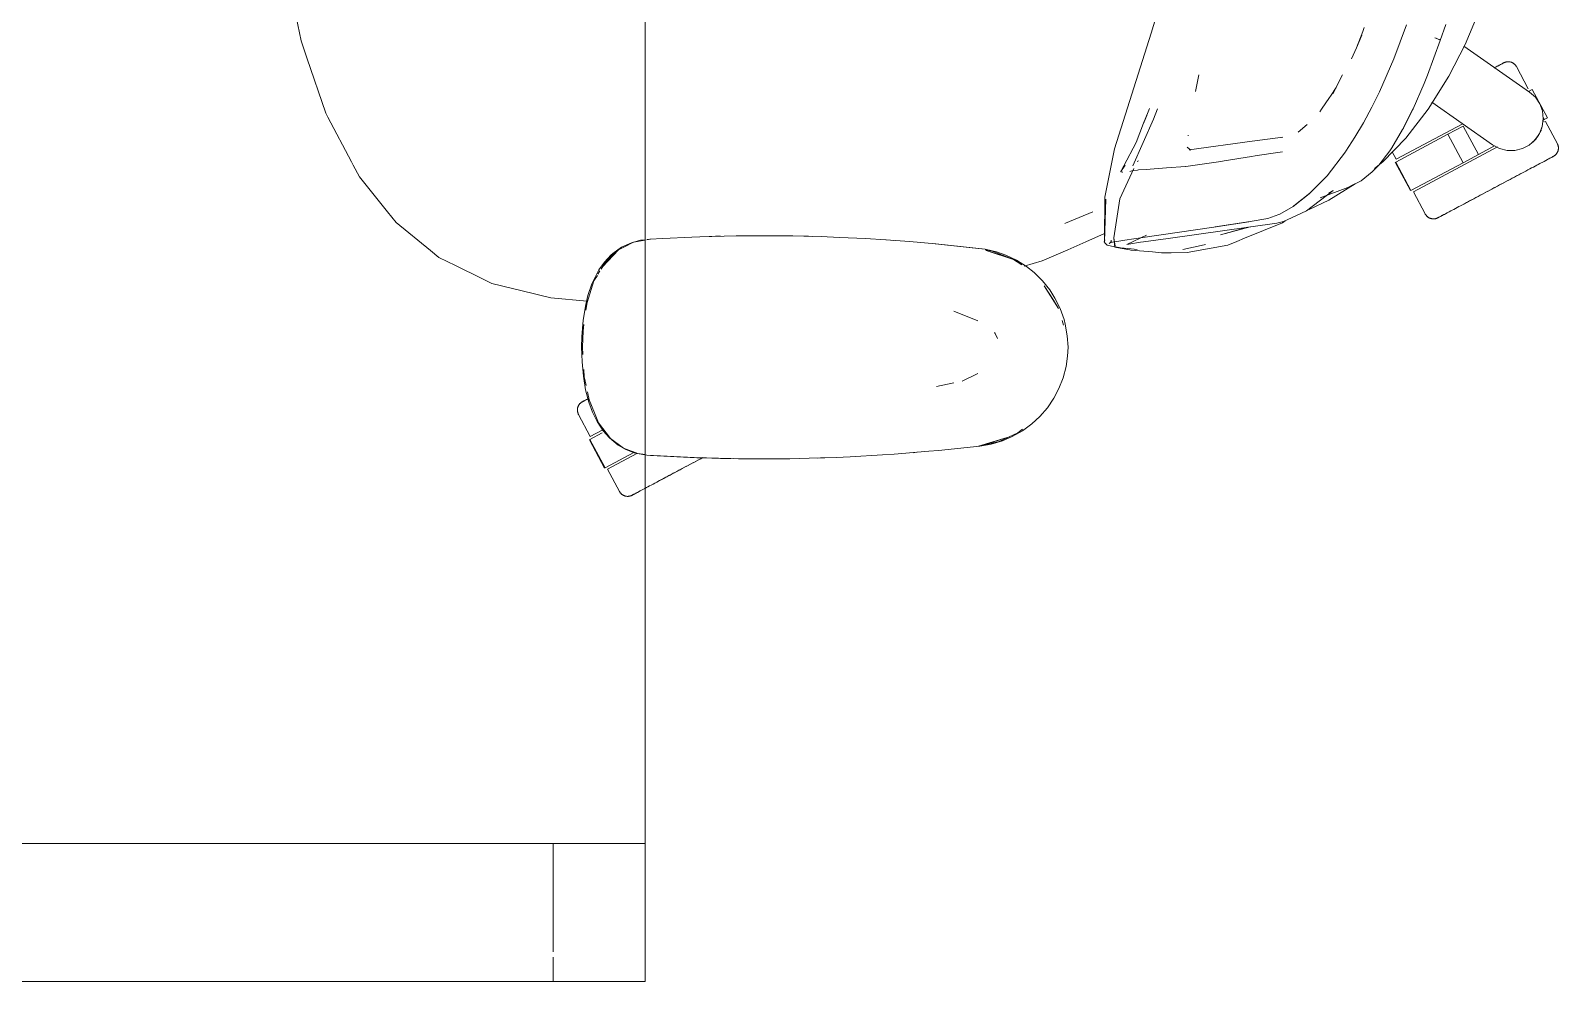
# Model space of a CAD drawing. Header units: millimetres. Extents: x 155927 to 317870, y -36033 to 97293.
# Drawn here: x 160279 to 160942, y 32621 to 33034 of the extents above; entities that cross this region are included whole.
import ezdxf

# ---------------------------------------------------------------- set-up
doc = ezdxf.new("R2010")
doc.units = ezdxf.units.MM
doc.header["$MEASUREMENT"] = 0
doc.layers.add('G-IMPT', color=8, linetype='CONTINUOUS', lineweight=9)
doc.layers.add('I-FURN', color=8, linetype='CONTINUOUS', lineweight=9)

msp = doc.modelspace()

# ---------------------------------------------------------------- linework, layer by layer
at = {"layer": 'G-IMPT'}
for p, q in [((160765.52, 33033.21), (160774.7, 33063.18)), ((160393.34, 33043.78), (160396.21, 33029.96)), ((160909.51, 33046.29), (160901.99, 33028.32)), ((160858.11, 33035.7), (160857.44, 33033.97)), ((160870.95, 33022.01), (160876.41, 33036.89)), ((160891.12, 33030), (160893.52, 33036.94)), ((160398.73, 33022.53), (160396.21, 33029.96)), ((160765.52, 33033.21), (160749.53, 32982.96)), ((160854.72, 33026.89), (160857.44, 33033.97)), ((160854.72, 33026.89), (160857.03, 33032.34)), ((160885.58, 33015.04), (160891.15, 33030)), ((160889.88, 33030.79), (160888.83, 33031.21)), ((160888.83, 33031.21), (160889.42, 33030.99)), ((160889.88, 33030.79), (160889.42, 33030.99)), ((160889.88, 33030.79), (160890.53, 33030.51)), ((160889.88, 33030.79), (160890.71, 33030.41)), ((160890.53, 33030.51), (160890.71, 33030.41)), ((160891.12, 33030.14), (160890.71, 33030.41)), ((160890.71, 33030.41), (160891.11, 33030.18)), ((160891.12, 33030.14), (160891.11, 33030.18)), ((160891.15, 33030), (160891.12, 33030.14)), ((160891.12, 33030.14), (160891.12, 33030)), ((160894.9, 33014.54), (160901.99, 33028.32)), ((160398.73, 33022.53), (160406.88, 32998.44)), ((160852.53, 33022.05), (160854.72, 33026.89)), ((160870.95, 33022.01), (160864.77, 33007.79)), ((160786.24, 33015.09), (160784.83, 33007.84)), ((160848.71, 33015.11), (160844.47, 33006.9)), ((160884.1, 33011.36), (160885.58, 33015.04)), ((160845.97, 33009.67), (160843.41, 33005.92)), ((160845.97, 33009.67), (160844.47, 33006.9)), ((160879.33, 33000.4), (160884.1, 33011.36)), ((160885.93, 33000.25), (160894.9, 33014.54)), ((160843.02, 33005.34), (160839.52, 33000.2)), ((160843.41, 33005.92), (160843.02, 33005.34)), ((160861.39, 33001.06), (160864.77, 33007.79)), ((160407.75, 32996.78), (160406.88, 32998.44)), ((160418.05, 32977.27), (160407.75, 32996.78)), ((160766.51, 32995.79), (160757.58, 32975.63)), ((160764.23, 32999.05), (160762.2, 32993.94)), ((160762.2, 32993.94), (160763.6, 32997.48)), ((160762.21, 32994.15), (160764.23, 32999.05)), ((160764.23, 32999.05), (160764.78, 33000.46)), ((160768.25, 33000.37), (160766.51, 32995.79)), ((160839.52, 33000.2), (160838.77, 32999.1)), ((160861.39, 33001.06), (160857.82, 32994.27)), ((160879.33, 33000.4), (160874.8, 32991.35)), ((160879.11, 32999.96), (160874.8, 32991.35)), ((160879.33, 33000.4), (160875.11, 32991.95)), ((160885.93, 33000.25), (160876.12, 32987.65)), ((160879.11, 32999.96), (160879.33, 33000.4)), ((160758.95, 32985.68), (160762.21, 32994.15)), ((160781.56, 32988.62), (160781.61, 32988.97)), ((160833.25, 32993.57), (160829.34, 32990.23)), ((160854.05, 32988.04), (160857.82, 32994.27)), ((160874.8, 32991.35), (160870.07, 32983.35)), ((160874.8, 32991.35), (160875.11, 32991.95)), ((160749.53, 32982.96), (160745.33, 32962.01)), ((160758.95, 32985.68), (160753.68, 32975.57)), ((160781.21, 32983.67), (160782.77, 32982.43)), ((160809.4, 32986.29), (160782.06, 32982.56)), ((160782.06, 32982.56), (160782.33, 32982.51)), ((160782.56, 32982.47), (160782.33, 32982.51)), ((160809.4, 32986.29), (160822.75, 32988.07)), ((160817.58, 32980.94), (160822.66, 32981.68)), ((160822.75, 32988.07), (160822.28, 32987.93)), ((160841.98, 32971.25), (160850, 32981.69)), ((160850, 32981.69), (160850.17, 32981.94)), ((160854.05, 32988.04), (160850.17, 32981.94)), ((160864.49, 32975.93), (160869.21, 32982.06)), ((160866.16, 32977.35), (160876.12, 32987.65)), ((160869.21, 32982.06), (160870.07, 32983.35)), ((160418.05, 32977.27), (160418.78, 32975.89)), ((160421.48, 32970.76), (160418.78, 32975.89)), ((160752.33, 32973.12), (160754.17, 32975.82)), ((160752.33, 32973.12), (160753.68, 32975.57)), ((160759.96, 32977.8), (160759.52, 32977.53)), ((160780.47, 32975.28), (160772.23, 32974.66)), ((160780.55, 32975.29), (160780.47, 32975.28)), ((160780.55, 32975.29), (160795.76, 32977.5)), ((160795.76, 32977.5), (160797.32, 32977.75)), ((160797.32, 32977.75), (160809.09, 32979.61)), ((160810.75, 32979.88), (160809.09, 32979.61)), ((160817.58, 32980.94), (160810.75, 32979.88)), ((160864.49, 32975.93), (160861.6, 32972.91)), ((160862.59, 32974.43), (160866.16, 32977.35)), ((160421.48, 32970.76), (160433.69, 32955.63)), ((160751.96, 32961.31), (160757.93, 32974.43)), ((160752.33, 32973.12), (160752.29, 32973.28)), ((160752.35, 32972.99), (160752.33, 32973.12)), ((160753.04, 32972.84), (160752.35, 32972.99)), ((160753.21, 32972.82), (160753.04, 32972.84)), ((160756.31, 32973.15), (160757.08, 32973.43)), ((160757.14, 32973.45), (160757.08, 32973.43)), ((160759.6, 32973.73), (160757.14, 32973.45)), ((160759.6, 32973.73), (160759.97, 32973.78)), ((160763.38, 32974.03), (160759.97, 32973.78)), ((160763.38, 32974.03), (160772.23, 32974.66)), ((160834.24, 32963.35), (160841.98, 32971.25)), ((160855.6, 32968.43), (160853.16, 32967.26)), ((160855.6, 32968.43), (160856.73, 32969.05)), ((160856.73, 32969.05), (160861.6, 32972.91)), ((160745.33, 32962.01), (160745.29, 32943.14)), ((160834.24, 32963.35), (160827.28, 32957.93)), ((160827.5, 32958.26), (160834.45, 32963.66)), ((160834.45, 32963.66), (160830.88, 32960.85)), ((160844.68, 32964.91), (160833.03, 32955.99)), ((160839.02, 32961.68), (160850.93, 32966.19)), ((160844.68, 32964.91), (160842.73, 32963.79)), ((160854.24, 32967.74), (160842.79, 32960.62)), ((160853.16, 32967.26), (160850.93, 32966.19)), ((160854.24, 32967.74), (160855.01, 32968.24)), ((160437.45, 32950.97), (160433.69, 32955.63)), ((160740.19, 32955.58), (160728.33, 32950.65)), ((160745.77, 32961.12), (160745.19, 32942.68)), ((160745.77, 32961.12), (160745.29, 32943.14)), ((160751.96, 32961.31), (160749.25, 32944.26)), ((160827.28, 32957.93), (160821.44, 32954.64)), ((160833.03, 32955.99), (160826.45, 32952.93)), ((160827.5, 32958.26), (160830.88, 32960.85)), ((160842.79, 32960.62), (160834.16, 32956.64)), ((160452.4, 32938.8), (160437.45, 32950.97)), ((160728.07, 32950.55), (160728.33, 32950.65)), ((160792.79, 32948.98), (160761.92, 32944.43)), ((160772.88, 32944.04), (160820.1, 32950.71)), ((160792.79, 32948.98), (160807.98, 32951.31)), ((160793.39, 32949.08), (160808.56, 32951.38)), ((160793.39, 32949.08), (160807.98, 32951.31)), ((160795.68, 32945.59), (160808.62, 32949.09)), ((160795.68, 32945.59), (160807.57, 32948.94)), ((160822.53, 32950.87), (160806.08, 32944.08)), ((160816.23, 32952.68), (160808.56, 32951.38)), ((160821.02, 32954.43), (160816.23, 32952.68)), ((160820.1, 32950.71), (160823.09, 32951.36)), ((160821.02, 32954.43), (160821.44, 32954.64)), ((160823.7, 32951.65), (160822.53, 32950.87)), ((160826.45, 32952.93), (160823.09, 32951.36)), ((160535.43, 32940.18), (160539.75, 32942.16)), ((160536.34, 32940.26), (160540.6, 32942.36)), ((160543.71, 32943.23), (160539.75, 32942.16)), ((160540.6, 32942.36), (160545.64, 32943.3)), ((160545.64, 32943.47), (160543.71, 32943.23)), ((160546.46, 32943.45), (160547.94, 32943.73)), ((160547.72, 32943.73), (160546.46, 32943.57)), ((160553.38, 32944.01), (160547.72, 32943.73)), ((160553.38, 32944.01), (160565.94, 32944.63)), ((160569.49, 32944.75), (160565.94, 32944.63)), ((160585.15, 32945.13), (160569.49, 32944.75)), ((160573.53, 32944.84), (160576.21, 32944.95)), ((160578.43, 32944.95), (160576.21, 32944.95)), ((160585.15, 32945.13), (160589.67, 32945.18)), ((160589.67, 32945.18), (160604.38, 32945.18)), ((160609.85, 32945.1), (160604.38, 32945.18)), ((160609.85, 32945.1), (160622.16, 32944.81)), ((160616.63, 32944.97), (160614.55, 32944.97)), ((160618.29, 32944.89), (160616.63, 32944.97)), ((160630.04, 32944.51), (160622.16, 32944.81)), ((160630.04, 32944.51), (160641.34, 32943.97)), ((160650.22, 32943.41), (160641.34, 32943.97)), ((160650.22, 32943.41), (160660.5, 32942.68)), ((160652.26, 32943.28), (160650.35, 32943.37)), ((160652.26, 32943.28), (160653.67, 32943.14)), ((160671.9, 32941.7), (160660.5, 32942.68)), ((160693.34, 32939.35), (160670.38, 32941.8)), ((160670.38, 32941.8), (160690.52, 32939.68)), ((160729.3, 32939.13), (160737.13, 32942.55)), ((160737.13, 32942.55), (160745.3, 32946.11)), ((160745.16, 32942.56), (160745.35, 32943.42)), ((160745.16, 32942.56), (160745.56, 32941.99)), ((160745.19, 32942.68), (160745.29, 32943.14)), ((160745.29, 32943.14), (160745.33, 32943.31)), ((160745.35, 32943.42), (160745.33, 32943.31)), ((160745.93, 32941.49), (160745.56, 32941.99)), ((160748.42, 32942.38), (160747.32, 32941.82)), ((160747.82, 32942.21), (160747.32, 32941.82)), ((160747.8, 32942.21), (160754.06, 32943.32)), ((160748.42, 32942.38), (160747.8, 32942.21)), ((160748.14, 32942.75), (160747.82, 32942.21)), ((160748.14, 32942.75), (160748.22, 32943.25)), ((160749.94, 32940.68), (160749.25, 32944.26)), ((160749.94, 32940.68), (160749.31, 32944.22)), ((160749.31, 32944.22), (160749.7, 32940.27)), ((160761.92, 32944.43), (160754.06, 32943.32)), ((160763.47, 32945.41), (160755.03, 32941.41)), ((160755.9, 32941.55), (160760.92, 32942.38)), ((160760.92, 32942.38), (160762.22, 32942.6)), ((160772.88, 32944.04), (160762.22, 32942.6)), ((160798.86, 32941.09), (160802.71, 32942.69)), ((160806.08, 32944.08), (160802.71, 32942.69)), ((160452.4, 32938.8), (160456.05, 32935.82)), ((160456.05, 32935.82), (160463.22, 32932.29)), ((160527.2, 32931.76), (160534.1, 32939.15)), ((160530.89, 32936.84), (160528.02, 32933.79)), ((160528.39, 32933.85), (160534.1, 32939.15)), ((160528.61, 32933.38), (160531.69, 32936.92)), ((160530.89, 32936.84), (160532.21, 32937.97)), ((160534.1, 32939.15), (160531.69, 32936.92)), ((160535.43, 32940.18), (160532.21, 32937.97)), ((160536.34, 32940.26), (160534.1, 32939.15)), ((160693.34, 32939.35), (160671.9, 32941.7)), ((160693.34, 32939.35), (160690.52, 32939.68)), ((160693.34, 32939.35), (160698.3, 32938.19)), ((160693.41, 32939.13), (160696.47, 32938.55)), ((160705.69, 32934.95), (160693.83, 32938.76)), ((160702.98, 32935.85), (160693.83, 32938.76)), ((160696.47, 32938.55), (160704.65, 32935.35)), ((160702.43, 32936.74), (160698.3, 32938.19)), ((160707.01, 32934.55), (160702.43, 32936.74)), ((160705.69, 32934.95), (160702.98, 32935.85)), ((160718.17, 32934.27), (160729.3, 32939.13)), ((160745.93, 32941.49), (160746.47, 32941.17)), ((160748.33, 32940.62), (160746.47, 32941.17)), ((160751.61, 32940.09), (160748.33, 32940.62)), ((160752.02, 32939.83), (160749.7, 32940.27)), ((160751.61, 32940.09), (160752.22, 32940.01)), ((160752.02, 32939.83), (160756.27, 32939.01)), ((160756.91, 32939.49), (160752.22, 32940.01)), ((160755.03, 32941.41), (160755.9, 32941.55)), ((160756.74, 32938.97), (160756.27, 32939.01)), ((160766.07, 32938.17), (160756.74, 32938.97)), ((160756.91, 32939.49), (160759.5, 32939.28)), ((160766.07, 32938.17), (160770.02, 32937.83)), ((160770.02, 32937.83), (160774.19, 32937.83)), ((160781.16, 32937.86), (160774.19, 32937.83)), ((160779.3, 32939.27), (160788.6, 32941.31)), ((160781.16, 32937.86), (160798.86, 32941.09)), ((160788.6, 32941.31), (160789.18, 32941.46)), ((160474.69, 32926.65), (160463.22, 32932.29)), ((160522.56, 32924.33), (160524.77, 32928.97)), ((160524.77, 32928.97), (160525.58, 32930.34)), ((160525.17, 32928.47), (160526.04, 32929.91)), ((160528.02, 32933.79), (160525.58, 32930.34)), ((160526.51, 32930.7), (160528.39, 32933.85)), ((160527.2, 32931.76), (160528.48, 32933.23)), ((160705.69, 32934.95), (160709.27, 32932.52)), ((160707.01, 32934.55), (160711.34, 32931.82)), ((160718.17, 32934.27), (160710.35, 32932.01)), ((160714.64, 32929.2), (160711.34, 32931.82)), ((160718.25, 32925.65), (160714.64, 32929.2)), ((160474.69, 32926.65), (160479.05, 32924.5)), ((160479.05, 32924.5), (160496.99, 32920.1)), ((160520.4, 32916.15), (160523.43, 32925.55)), ((160520.83, 32919.24), (160522.56, 32924.33)), ((160523.43, 32925.55), (160524.89, 32928)), ((160718.25, 32925.65), (160721.44, 32921.68)), ((160725.3, 32913.52), (160718.98, 32923.47)), ((160723.14, 32917.2), (160718.98, 32923.47)), ((160496.99, 32920.1), (160499.36, 32919.52)), ((160504.65, 32918.22), (160499.36, 32919.52)), ((160520.53, 32916.78), (160504.65, 32918.22)), ((160519.85, 32915.31), (160518.73, 32908.55)), ((160520.83, 32919.24), (160519.85, 32915.31)), ((160519.94, 32912.86), (160520.4, 32916.15)), ((160723.7, 32918.13), (160721.44, 32921.68)), ((160725.3, 32913.52), (160723.14, 32917.2)), ((160725.95, 32913.62), (160723.7, 32918.13)), ((160679.82, 32912.45), (160690.24, 32908.3)), ((160725.95, 32913.62), (160727.66, 32908.85)), ((160728.22, 32906.72), (160727.66, 32908.85)), ((160518.16, 32901.24), (160518.73, 32908.55)), ((160518.67, 32903.9), (160518.44, 32896.73)), ((160518.67, 32903.9), (160519.06, 32906.68)), ((160697.77, 32902.78), (160697.47, 32903.23)), ((160698.78, 32900.56), (160697.77, 32902.78)), ((160726.86, 32908.41), (160727.48, 32906.38)), ((160729.1, 32901.77), (160728.22, 32906.72)), ((160518.16, 32901.24), (160518.07, 32896.73)), ((160518.07, 32896.73), (160518.25, 32890.39)), ((160518.63, 32893.62), (160518.44, 32896.73)), ((160729.4, 32896.73), (160729.1, 32901.77)), ((160729.4, 32896.73), (160729.23, 32892.88)), ((160518.81, 32884.24), (160518.25, 32890.39)), ((160728.58, 32888.37), (160729.23, 32892.88)), ((160518.81, 32884.24), (160519.81, 32878.31)), ((160519.23, 32883.9), (160519.03, 32887.11)), ((160520, 32880.15), (160519.23, 32883.9)), ((160690.15, 32885.35), (160683.37, 32882.08)), ((160725.48, 32878.79), (160727.32, 32883.5)), ((160728.58, 32888.37), (160727.32, 32883.5)), ((160521.24, 32872.83), (160519.81, 32878.31)), ((160521.27, 32873.94), (160520.56, 32877.41)), ((160672.32, 32879.75), (160679.75, 32881.32)), ((160723.29, 32874.63), (160725.48, 32878.79)), ((160521.24, 32872.83), (160522.83, 32868.5)), ((160521.27, 32873.94), (160523.59, 32868.32)), ((160720.46, 32870.46), (160717.14, 32866.63)), ((160723.29, 32874.63), (160720.46, 32870.46)), ((160524.81, 32864.42), (160522.83, 32868.5)), ((160525.43, 32863.93), (160523.59, 32868.32)), ((160524.81, 32864.42), (160527.46, 32860.37)), ((160530.65, 32857.14), (160525.43, 32863.93)), ((160713.7, 32863.46), (160709.62, 32860.46)), ((160713.7, 32863.46), (160717.14, 32866.63)), ((160527.46, 32860.37), (160530.13, 32857.34)), ((160533.87, 32854.26), (160530.13, 32857.34)), ((160536.28, 32852.97), (160530.65, 32857.14)), ((160690.52, 32853.78), (160702.98, 32857.61)), ((160699.49, 32855.82), (160691.08, 32853.91)), ((160702.98, 32857.61), (160693.83, 32854.7)), ((160700.94, 32856.14), (160696.08, 32854.67)), ((160699.49, 32855.82), (160707.55, 32859.56)), ((160705.18, 32857.95), (160700.94, 32856.14)), ((160705.18, 32857.95), (160709.62, 32860.46)), ((160709.66, 32861.15), (160707.55, 32859.56)), ((160537.31, 32852.3), (160533.87, 32854.26)), ((160542.47, 32850.56), (160536.28, 32852.97)), ((160537.31, 32852.3), (160540.95, 32850.91)), ((160542.29, 32850.54), (160540.95, 32850.91)), ((160542.29, 32850.54), (160544.69, 32850.1)), ((160542.47, 32850.56), (160545.64, 32850.08)), ((160546.34, 32849.84), (160544.69, 32850.1)), ((160566.91, 32848.79), (160546.34, 32849.84)), ((160568.12, 32848.76), (160546.34, 32849.84)), ((160546.34, 32849.84), (160547.94, 32849.73)), ((160568.12, 32848.76), (160547.94, 32849.73)), ((160628.67, 32848.89), (160616.91, 32848.5)), ((160628.67, 32848.89), (160634.69, 32849.14)), ((160648.83, 32849.95), (160634.69, 32849.14)), ((160653.92, 32850.28), (160648.83, 32849.95)), ((160653.92, 32850.28), (160668.98, 32851.53)), ((160662.1, 32850.93), (160663.78, 32851.1)), ((160668.98, 32851.53), (160673.11, 32851.87)), ((160673.11, 32851.87), (160691.03, 32853.78)), ((160690.52, 32853.78), (160693.83, 32854.7)), ((160691.03, 32853.78), (160696.08, 32854.67)), ((160588.31, 32848.29), (160566.91, 32848.79)), ((160578.47, 32848.45), (160566.91, 32848.79)), ((160566.91, 32848.79), (160568.12, 32848.76)), ((160588.31, 32848.29), (160568.12, 32848.76)), ((160608.49, 32848.34), (160578.47, 32848.45)), ((160588.31, 32848.29), (160578.47, 32848.45)), ((160578.47, 32848.45), (160597.7, 32848.25)), ((160586.27, 32848.31), (160584.06, 32848.39)), ((160588.31, 32848.33), (160586.27, 32848.31)), ((160608.49, 32848.34), (160588.31, 32848.29)), ((160608.49, 32848.34), (160597.7, 32848.25)), ((160608.49, 32848.34), (160616.91, 32848.5)), ((160621.85, 32848.64), (160620.35, 32848.63)), ((160623.78, 32848.75), (160621.85, 32848.64))]:
    msp.add_line(p, q, dxfattribs=at)
at = {"layer": 'I-FURN'}
for p, q in [((160545.64, 32621.19), (160545.64, 34221.19)), ((160545.64, 34221.19), (160545.64, 32621.19)), ((160901.37, 33027.64), (160929.96, 33007.63)), ((160914.63, 33018.14), (160915.17, 33018.43)), ((160915.44, 33018.57), (160914.93, 33018.3)), ((160915.17, 33018.43), (160915.67, 33018.69)), ((160915.92, 33018.83), (160915.44, 33018.57)), ((160915.67, 33018.69), (160916.13, 33018.94)), ((160916.37, 33019.07), (160915.92, 33018.83)), ((160916.13, 33018.94), (160916.56, 33019.17)), ((160916.78, 33019.28), (160916.37, 33019.07)), ((160916.56, 33019.17), (160916.96, 33019.38)), ((160917.15, 33019.48), (160916.78, 33019.28)), ((160916.96, 33019.38), (160917.31, 33019.57)), ((160917.49, 33019.66), (160917.15, 33019.48)), ((160917.31, 33019.57), (160917.63, 33019.74)), ((160917.79, 33019.82), (160917.49, 33019.66)), ((160917.63, 33019.74), (160917.91, 33019.88)), ((160918.04, 33019.96), (160917.79, 33019.82)), ((160917.91, 33019.88), (160918.15, 33020.01)), ((160918.26, 33020.07), (160918.04, 33019.96)), ((160918.15, 33020.01), (160918.35, 33020.12)), ((160918.44, 33020.17), (160918.26, 33020.07)), ((160918.35, 33020.12), (160918.51, 33020.21)), ((160918.58, 33020.24), (160918.44, 33020.17)), ((160918.51, 33020.21), (160918.64, 33020.27)), ((160918.68, 33020.3), (160918.58, 33020.24)), ((160918.64, 33020.27), (160918.72, 33020.31)), ((160918.74, 33020.33), (160918.68, 33020.3)), ((160918.72, 33020.31), (160918.76, 33020.34)), ((160918.77, 33020.34), (160918.74, 33020.33)), ((160918.76, 33020.34), (160918.77, 33020.34)), ((160918.77, 33020.34), (160918.91, 33020.41)), ((160918.91, 33020.41), (160919.06, 33020.48)), ((160919.06, 33020.48), (160919.2, 33020.54)), ((160919.2, 33020.54), (160919.36, 33020.6)), ((160919.36, 33020.6), (160919.51, 33020.64)), ((160919.51, 33020.64), (160919.67, 33020.69)), ((160919.67, 33020.69), (160919.82, 33020.72)), ((160919.82, 33020.72), (160919.98, 33020.75)), ((160919.98, 33020.75), (160920.14, 33020.78)), ((160920.14, 33020.78), (160920.3, 33020.8)), ((160920.3, 33020.8), (160920.46, 33020.81)), ((160920.46, 33020.81), (160920.62, 33020.81)), ((160920.62, 33020.81), (160920.78, 33020.81)), ((160920.78, 33020.81), (160920.94, 33020.8)), ((160920.94, 33020.8), (160921.1, 33020.79)), ((160921.1, 33020.79), (160921.26, 33020.76)), ((160921.26, 33020.76), (160921.42, 33020.74)), ((160921.42, 33020.74), (160921.58, 33020.7)), ((160921.58, 33020.7), (160921.74, 33020.66)), ((160921.74, 33020.66), (160921.89, 33020.62)), ((160921.89, 33020.62), (160922.04, 33020.56)), ((160922.04, 33020.56), (160922.19, 33020.51)), ((160922.19, 33020.51), (160922.34, 33020.44)), ((160922.34, 33020.44), (160922.49, 33020.37)), ((160922.49, 33020.37), (160922.63, 33020.3)), ((160922.63, 33020.3), (160922.77, 33020.21)), ((160922.77, 33020.21), (160922.9, 33020.13)), ((160922.9, 33020.13), (160923.04, 33020.03)), ((160923.04, 33020.03), (160923.16, 33019.94)), ((160923.16, 33019.94), (160923.29, 33019.83)), ((160923.29, 33019.83), (160923.41, 33019.73)), ((160923.41, 33019.73), (160923.52, 33019.61)), ((160923.52, 33019.61), (160923.63, 33019.5)), ((160923.63, 33019.5), (160923.74, 33019.38)), ((160923.74, 33019.38), (160923.84, 33019.25)), ((160923.84, 33019.25), (160923.94, 33019.12)), ((160923.94, 33019.12), (160924.03, 33018.99)), ((160924.03, 33018.99), (160924.12, 33018.85)), ((160924.12, 33018.85), (160924.2, 33018.71)), ((160924.2, 33018.71), (160924.22, 33018.67)), ((160929.37, 33008.99), (160924.22, 33018.67)), ((160929.72, 33008.04), (160931.12, 33008.78)), ((160937.69, 32996.42), (160931.12, 33008.78)), ((160913.9, 32984.7), (160887.47, 33003.21)), ((160929.81, 33008.09), (160929.72, 33008.04)), ((160929.96, 33007.63), (160932.47, 33005.37)), ((160932.47, 33005.37), (160934.36, 33002.58)), ((160934.36, 33002.58), (160935.54, 32999.42)), ((160935.92, 32996.07), (160935.49, 32992.72)), ((160935.54, 32999.42), (160935.92, 32996.07)), ((160935.89, 32996.44), (160936.29, 32995.68)), ((160937.69, 32996.42), (160936.29, 32995.68)), ((160936.29, 32995.68), (160936.38, 32995.73)), ((160871.79, 32977.24), (160894.5, 32989.32)), ((160871.97, 32978.47), (160900.67, 32993.73)), ((160894.5, 32989.32), (160901.14, 32992.85)), ((160901.07, 32976.95), (160894.5, 32989.32)), ((160907.71, 32980.48), (160901.14, 32992.85)), ((160931.51, 32985.95), (160933.8, 32988.74)), ((160934.28, 32989.58), (160932.34, 32986.81)), ((160935.49, 32992.72), (160934.28, 32989.58)), ((160936.5, 32994.66), (160936.88, 32994.86)), ((160942.03, 32985.17), (160936.88, 32994.86)), ((160870.3, 32981.63), (160871.97, 32978.47)), ((160879.49, 32964.34), (160916.09, 32983.81)), ((160914.77, 32984.24), (160907.71, 32980.48)), ((160916.88, 32983.11), (160913.9, 32984.7)), ((160920.15, 32982.28), (160916.88, 32983.11)), ((160923.52, 32982.26), (160920.15, 32982.28)), ((160926.81, 32983.05), (160923.52, 32982.26)), ((160929.8, 32984.59), (160926.81, 32983.05)), ((160932.34, 32986.81), (160929.8, 32984.59)), ((160930.09, 32984.8), (160931.51, 32985.95)), ((160942.03, 32985.17), (160942.1, 32985.03)), ((160942.1, 32985.03), (160942.17, 32984.88)), ((160942.19, 32981.74), (160942.13, 32981.6)), ((160942.17, 32984.88), (160942.23, 32984.73)), ((160942.25, 32981.9), (160942.19, 32981.74)), ((160942.23, 32984.73), (160942.28, 32984.58)), ((160942.31, 32982.05), (160942.25, 32981.9)), ((160942.28, 32984.58), (160942.33, 32984.43)), ((160942.35, 32982.2), (160942.31, 32982.05)), ((160942.33, 32984.43), (160942.37, 32984.27)), ((160942.39, 32982.36), (160942.35, 32982.2)), ((160942.37, 32984.27), (160942.41, 32984.12)), ((160942.43, 32982.52), (160942.39, 32982.36)), ((160942.41, 32984.12), (160942.44, 32983.96)), ((160942.45, 32982.67), (160942.43, 32982.52)), ((160942.44, 32983.96), (160942.47, 32983.8)), ((160942.47, 32982.83), (160942.45, 32982.67)), ((160942.47, 32983.8), (160942.48, 32983.64)), ((160942.49, 32982.99), (160942.47, 32982.83)), ((160942.48, 32983.64), (160942.49, 32983.48)), ((160942.49, 32983.48), (160942.5, 32983.32)), ((160942.5, 32983.16), (160942.49, 32982.99)), ((160942.5, 32983.32), (160942.5, 32983.16)), ((160871.62, 32977.15), (160878.19, 32964.79)), ((160878.36, 32964.88), (160871.79, 32977.24)), ((160901.07, 32976.95), (160878.36, 32964.88)), ((160907.71, 32980.48), (160901.07, 32976.95)), ((160930.82, 32974.65), (160931.59, 32975.06)), ((160931.59, 32975.06), (160932.34, 32975.46)), ((160932.34, 32975.46), (160933.07, 32975.84)), ((160933.07, 32975.84), (160933.76, 32976.21)), ((160933.76, 32976.21), (160934.42, 32976.57)), ((160934.42, 32976.57), (160935.06, 32976.9)), ((160935.06, 32976.9), (160935.66, 32977.22)), ((160935.97, 32977.39), (160935.39, 32977.08)), ((160935.66, 32977.22), (160936.23, 32977.53)), ((160936.52, 32977.68), (160935.97, 32977.39)), ((160936.23, 32977.53), (160936.76, 32977.81)), ((160937.04, 32977.96), (160936.52, 32977.68)), ((160936.76, 32977.81), (160937.26, 32978.08)), ((160937.52, 32978.21), (160937.04, 32977.96)), ((160937.26, 32978.08), (160937.73, 32978.32)), ((160937.97, 32978.45), (160937.52, 32978.21)), ((160937.73, 32978.32), (160938.16, 32978.55)), ((160938.38, 32978.67), (160937.97, 32978.45)), ((160938.16, 32978.55), (160938.55, 32978.76)), ((160938.75, 32978.87), (160938.38, 32978.67)), ((160938.55, 32978.76), (160938.91, 32978.95)), ((160939.08, 32979.05), (160938.75, 32978.87)), ((160938.91, 32978.95), (160939.23, 32979.12)), ((160939.38, 32979.2), (160939.08, 32979.05)), ((160939.23, 32979.12), (160939.51, 32979.27)), ((160939.64, 32979.34), (160939.38, 32979.2)), ((160939.51, 32979.27), (160939.75, 32979.4)), ((160939.86, 32979.46), (160939.64, 32979.34)), ((160939.75, 32979.4), (160939.95, 32979.5)), ((160940.04, 32979.55), (160939.86, 32979.46)), ((160939.95, 32979.5), (160940.11, 32979.59)), ((160940.18, 32979.63), (160940.04, 32979.55)), ((160940.11, 32979.59), (160940.23, 32979.65)), ((160940.28, 32979.68), (160940.18, 32979.63)), ((160940.23, 32979.65), (160940.31, 32979.7)), ((160940.34, 32979.71), (160940.28, 32979.68)), ((160940.31, 32979.7), (160940.35, 32979.72)), ((160940.36, 32979.72), (160940.34, 32979.71)), ((160940.35, 32979.72), (160940.36, 32979.72)), ((160940.4, 32979.74), (160940.36, 32979.72)), ((160940.54, 32979.82), (160940.4, 32979.74)), ((160940.68, 32979.91), (160940.54, 32979.82)), ((160940.81, 32980), (160940.68, 32979.91)), ((160940.94, 32980.1), (160940.81, 32980)), ((160941.06, 32980.2), (160940.94, 32980.1)), ((160941.18, 32980.3), (160941.06, 32980.2)), ((160941.3, 32980.42), (160941.18, 32980.3)), ((160941.41, 32980.53), (160941.3, 32980.42)), ((160941.52, 32980.65), (160941.41, 32980.53)), ((160941.62, 32980.78), (160941.52, 32980.65)), ((160941.72, 32980.9), (160941.62, 32980.78)), ((160941.81, 32981.04), (160941.72, 32980.9)), ((160941.9, 32981.17), (160941.81, 32981.04)), ((160941.98, 32981.31), (160941.9, 32981.17)), ((160942.06, 32981.45), (160941.98, 32981.31)), ((160942.13, 32981.6), (160942.06, 32981.45)), ((160917.96, 32967.81), (160918.96, 32968.34)), ((160919.5, 32968.63), (160918.5, 32968.1)), ((160918.96, 32968.34), (160919.95, 32968.87)), ((160920.48, 32969.15), (160919.5, 32968.63)), ((160919.95, 32968.87), (160920.93, 32969.39)), ((160921.46, 32969.67), (160920.48, 32969.15)), ((160920.93, 32969.39), (160921.91, 32969.91)), ((160922.43, 32970.19), (160921.46, 32969.67)), ((160921.91, 32969.91), (160922.87, 32970.43)), ((160923.39, 32970.7), (160922.43, 32970.19)), ((160922.87, 32970.43), (160923.82, 32970.93)), ((160924.33, 32971.2), (160923.39, 32970.7)), ((160923.82, 32970.93), (160924.76, 32971.43)), ((160925.26, 32971.7), (160924.33, 32971.2)), ((160924.76, 32971.43), (160925.68, 32971.92)), ((160926.18, 32972.18), (160925.26, 32971.7)), ((160925.68, 32971.92), (160926.59, 32972.4)), ((160926.59, 32972.4), (160927.48, 32972.87)), ((160927.48, 32972.87), (160928.35, 32973.33)), ((160928.35, 32973.33), (160929.19, 32973.79)), ((160929.19, 32973.79), (160930.02, 32974.22)), ((160930.02, 32974.22), (160930.82, 32974.65)), ((160879.49, 32964.34), (160884.64, 32954.66)), ((160906.62, 32961.78), (160905.69, 32961.29)), ((160906.11, 32961.51), (160907.06, 32962.02)), ((160907.57, 32962.29), (160906.62, 32961.78)), ((160907.06, 32962.02), (160908.02, 32962.53)), ((160908.54, 32962.8), (160907.57, 32962.29)), ((160908.02, 32962.53), (160908.99, 32963.04)), ((160909.51, 32963.32), (160908.54, 32962.8)), ((160908.99, 32963.04), (160909.96, 32963.56)), ((160910.5, 32963.84), (160909.51, 32963.32)), ((160909.96, 32963.56), (160910.95, 32964.09)), ((160911.49, 32964.37), (160910.5, 32963.84)), ((160910.95, 32964.09), (160911.94, 32964.61)), ((160912.48, 32964.9), (160911.49, 32964.37)), ((160911.94, 32964.61), (160912.94, 32965.15)), ((160913.49, 32965.43), (160912.48, 32964.9)), ((160912.94, 32965.15), (160913.95, 32965.68)), ((160914.49, 32965.97), (160913.49, 32965.43)), ((160913.95, 32965.68), (160914.95, 32966.21)), ((160915.49, 32966.5), (160914.49, 32965.97)), ((160914.95, 32966.21), (160915.96, 32966.75)), ((160916.5, 32967.04), (160915.49, 32966.5)), ((160915.96, 32966.75), (160916.96, 32967.28)), ((160917.5, 32967.57), (160916.5, 32967.04)), ((160916.96, 32967.28), (160917.96, 32967.81)), ((160918.5, 32968.1), (160917.5, 32967.57)), ((160894.22, 32955.19), (160893.68, 32954.9)), ((160893.93, 32955.03), (160894.48, 32955.33)), ((160894.79, 32955.49), (160894.22, 32955.19)), ((160894.48, 32955.33), (160895.06, 32955.64)), ((160895.06, 32955.64), (160895.68, 32955.97)), ((160895.68, 32955.97), (160896.33, 32956.31)), ((160896.33, 32956.31), (160897, 32956.67)), ((160897, 32956.67), (160897.71, 32957.05)), ((160897.71, 32957.05), (160898.45, 32957.44)), ((160898.45, 32957.44), (160899.21, 32957.84)), ((160899.21, 32957.84), (160899.99, 32958.26)), ((160899.99, 32958.26), (160900.81, 32958.69)), ((160900.81, 32958.69), (160901.64, 32959.14)), ((160902.1, 32959.38), (160901.25, 32958.93)), ((160901.64, 32959.14), (160902.5, 32959.59)), ((160902.97, 32959.84), (160902.1, 32959.38)), ((160902.5, 32959.59), (160903.38, 32960.06)), ((160903.86, 32960.31), (160902.97, 32959.84)), ((160903.38, 32960.06), (160904.27, 32960.53)), ((160904.76, 32960.8), (160903.86, 32960.31)), ((160904.27, 32960.53), (160905.19, 32961.02)), ((160905.69, 32961.29), (160904.76, 32960.8)), ((160905.19, 32961.02), (160906.11, 32961.51)), ((160884.66, 32954.62), (160884.64, 32954.66)), ((160884.74, 32954.48), (160884.66, 32954.62)), ((160884.82, 32954.34), (160884.74, 32954.48)), ((160884.91, 32954.21), (160884.82, 32954.34)), ((160885.01, 32954.08), (160884.91, 32954.21)), ((160885.11, 32953.96), (160885.01, 32954.08)), ((160885.22, 32953.83), (160885.11, 32953.96)), ((160885.33, 32953.72), (160885.22, 32953.83)), ((160885.44, 32953.61), (160885.33, 32953.72)), ((160885.56, 32953.5), (160885.44, 32953.61)), ((160885.69, 32953.39), (160885.56, 32953.5)), ((160885.82, 32953.3), (160885.69, 32953.39)), ((160885.95, 32953.2), (160885.82, 32953.3)), ((160886.08, 32953.12), (160885.95, 32953.2)), ((160886.22, 32953.04), (160886.08, 32953.12)), ((160886.36, 32952.96), (160886.22, 32953.04)), ((160886.51, 32952.89), (160886.36, 32952.96)), ((160886.66, 32952.82), (160886.51, 32952.89)), ((160886.81, 32952.77), (160886.66, 32952.82)), ((160886.96, 32952.71), (160886.81, 32952.77)), ((160887.11, 32952.67), (160886.96, 32952.71)), ((160887.27, 32952.63), (160887.11, 32952.67)), ((160887.43, 32952.59), (160887.27, 32952.63)), ((160887.59, 32952.57), (160887.43, 32952.59)), ((160887.75, 32952.55), (160887.59, 32952.57)), ((160887.91, 32952.53), (160887.75, 32952.55)), ((160888.07, 32952.52), (160887.91, 32952.53)), ((160888.23, 32952.52), (160888.07, 32952.52)), ((160888.39, 32952.53), (160888.23, 32952.52)), ((160888.55, 32952.54), (160888.39, 32952.53)), ((160888.71, 32952.55), (160888.55, 32952.54)), ((160888.87, 32952.58), (160888.71, 32952.55)), ((160889.03, 32952.61), (160888.87, 32952.58)), ((160889.19, 32952.64), (160889.03, 32952.61)), ((160889.34, 32952.69), (160889.19, 32952.64)), ((160889.5, 32952.74), (160889.34, 32952.69)), ((160889.65, 32952.79), (160889.5, 32952.74)), ((160889.8, 32952.85), (160889.65, 32952.79)), ((160889.94, 32952.92), (160889.8, 32952.85)), ((160890.09, 32952.99), (160889.94, 32952.92)), ((160890.13, 32953.02), (160890.09, 32953)), ((160890.09, 32953), (160890.09, 32952.99)), ((160890.09, 32952.99), (160890.11, 32953)), ((160890.11, 32953), (160890.17, 32953.03)), ((160890.22, 32953.06), (160890.13, 32953.02)), ((160890.17, 32953.03), (160890.27, 32953.09)), ((160890.34, 32953.13), (160890.22, 32953.06)), ((160890.27, 32953.09), (160890.41, 32953.16)), ((160890.5, 32953.21), (160890.34, 32953.13)), ((160890.41, 32953.16), (160890.59, 32953.26)), ((160890.7, 32953.32), (160890.5, 32953.21)), ((160890.59, 32953.26), (160890.81, 32953.38)), ((160890.94, 32953.45), (160890.7, 32953.32)), ((160890.81, 32953.38), (160891.07, 32953.51)), ((160891.22, 32953.6), (160890.94, 32953.45)), ((160891.07, 32953.51), (160891.36, 32953.67)), ((160891.54, 32953.76), (160891.22, 32953.6)), ((160891.36, 32953.67), (160891.7, 32953.85)), ((160891.89, 32953.95), (160891.54, 32953.76)), ((160891.7, 32953.85), (160892.07, 32954.05)), ((160892.29, 32954.16), (160891.89, 32953.95)), ((160892.07, 32954.05), (160892.48, 32954.27)), ((160892.72, 32954.39), (160892.29, 32954.16)), ((160892.48, 32954.27), (160892.93, 32954.5)), ((160893.18, 32954.64), (160892.72, 32954.39)), ((160892.93, 32954.5), (160893.41, 32954.76)), ((160893.68, 32954.9), (160893.18, 32954.64)), ((160893.41, 32954.76), (160893.93, 32955.03)), ((160516.22, 32869.62), (160516.23, 32869.78)), ((160516.22, 32869.45), (160516.22, 32869.62)), ((160516.23, 32869.29), (160516.22, 32869.45)), ((160516.23, 32869.78), (160516.25, 32869.94)), ((160516.24, 32869.13), (160516.23, 32869.29)), ((160516.26, 32868.97), (160516.24, 32869.13)), ((160516.25, 32869.94), (160516.27, 32870.1)), ((160516.28, 32868.81), (160516.26, 32868.97)), ((160516.27, 32870.1), (160516.3, 32870.26)), ((160516.31, 32868.65), (160516.28, 32868.81)), ((160516.3, 32870.26), (160516.33, 32870.41)), ((160516.33, 32870.41), (160516.37, 32870.57)), ((160516.37, 32870.57), (160516.42, 32870.72)), ((160516.42, 32870.72), (160516.47, 32870.88)), ((160516.47, 32870.88), (160516.53, 32871.03)), ((160516.53, 32871.03), (160516.59, 32871.17)), ((160516.59, 32871.17), (160516.66, 32871.32)), ((160516.66, 32871.32), (160516.74, 32871.46)), ((160516.74, 32871.46), (160516.82, 32871.6)), ((160516.82, 32871.6), (160516.91, 32871.74)), ((160516.91, 32871.74), (160517, 32871.87)), ((160517, 32871.87), (160517.1, 32872)), ((160517.1, 32872), (160517.2, 32872.12)), ((160517.2, 32872.12), (160517.31, 32872.24)), ((160517.31, 32872.24), (160517.42, 32872.36)), ((160517.42, 32872.36), (160517.54, 32872.47)), ((160517.54, 32872.47), (160517.66, 32872.57)), ((160517.66, 32872.57), (160517.78, 32872.67)), ((160517.78, 32872.67), (160517.91, 32872.77)), ((160517.91, 32872.77), (160518.05, 32872.86)), ((160518.05, 32872.86), (160518.18, 32872.95)), ((160518.18, 32872.95), (160518.32, 32873.03)), ((160518.32, 32873.03), (160518.36, 32873.05)), ((160518.36, 32873.05), (160518.38, 32873.06)), ((160518.37, 32873.05), (160518.36, 32873.05)), ((160518.41, 32873.07), (160518.37, 32873.05)), ((160518.38, 32873.06), (160518.44, 32873.09)), ((160518.49, 32873.12), (160518.41, 32873.07)), ((160518.44, 32873.09), (160518.54, 32873.14)), ((160518.61, 32873.18), (160518.49, 32873.12)), ((160518.54, 32873.14), (160518.68, 32873.22)), ((160518.77, 32873.27), (160518.61, 32873.18)), ((160518.68, 32873.22), (160518.86, 32873.31)), ((160518.98, 32873.38), (160518.77, 32873.27)), ((160518.86, 32873.31), (160519.08, 32873.43)), ((160519.22, 32873.5), (160518.98, 32873.38)), ((160519.08, 32873.43), (160519.34, 32873.57)), ((160519.5, 32873.65), (160519.22, 32873.5)), ((160519.34, 32873.57), (160519.64, 32873.73)), ((160519.81, 32873.82), (160519.5, 32873.65)), ((160519.64, 32873.73), (160519.97, 32873.91)), ((160520.17, 32874.01), (160519.81, 32873.82)), ((160519.97, 32873.91), (160520.34, 32874.1)), ((160520.56, 32874.22), (160520.17, 32874.01)), ((160520.34, 32874.1), (160520.75, 32874.32)), ((160520.99, 32874.45), (160520.56, 32874.22)), ((160516.35, 32868.5), (160516.31, 32868.65)), ((160516.39, 32868.34), (160516.35, 32868.5)), ((160516.44, 32868.19), (160516.39, 32868.34)), ((160516.49, 32868.04), (160516.44, 32868.19)), ((160516.55, 32867.89), (160516.49, 32868.04)), ((160516.62, 32867.74), (160516.55, 32867.89)), ((160516.69, 32867.6), (160516.62, 32867.74)), ((160516.69, 32867.6), (160521.84, 32857.91)), ((160521.49, 32856.59), (160528.06, 32844.23)), ((160521.66, 32856.68), (160526.95, 32859.5)), ((160528.23, 32844.32), (160521.66, 32856.68)), ((160521.84, 32857.91), (160527.04, 32860.67)), ((160540.74, 32850.97), (160528.23, 32844.32)), ((160529.36, 32843.78), (160542.02, 32850.52)), ((160529.36, 32843.78), (160534.51, 32834.1)), ((160558.41, 32842.24), (160557.44, 32841.73)), ((160557.89, 32841.97), (160558.86, 32842.48)), ((160559.38, 32842.76), (160558.41, 32842.24)), ((160558.86, 32842.48), (160559.83, 32843)), ((160560.37, 32843.28), (160559.38, 32842.76)), ((160559.83, 32843), (160560.82, 32843.53)), ((160561.36, 32843.81), (160560.37, 32843.28)), ((160560.82, 32843.53), (160561.82, 32844.06)), ((160562.35, 32844.34), (160561.36, 32843.81)), ((160561.82, 32844.06), (160562.81, 32844.59)), ((160563.36, 32844.87), (160562.35, 32844.34)), ((160562.81, 32844.59), (160563.82, 32845.12)), ((160564.36, 32845.41), (160563.36, 32844.87)), ((160563.82, 32845.12), (160564.82, 32845.65)), ((160565.36, 32845.94), (160564.36, 32845.41)), ((160564.82, 32845.65), (160565.83, 32846.19)), ((160566.37, 32846.48), (160565.36, 32845.94)), ((160565.83, 32846.19), (160566.83, 32846.72)), ((160567.37, 32847.01), (160566.37, 32846.48)), ((160566.83, 32846.72), (160567.83, 32847.26)), ((160568.37, 32847.54), (160567.37, 32847.01)), ((160567.83, 32847.26), (160568.83, 32847.79)), ((160569.37, 32848.07), (160568.37, 32847.54)), ((160568.83, 32847.79), (160569.82, 32848.31)), ((160570.35, 32848.6), (160569.37, 32848.07)), ((160569.82, 32848.31), (160570.8, 32848.84)), ((160545.55, 32835.41), (160546.2, 32835.75)), ((160546.2, 32835.75), (160546.87, 32836.11)), ((160546.87, 32836.11), (160547.58, 32836.49)), ((160547.58, 32836.49), (160548.32, 32836.88)), ((160548.32, 32836.88), (160549.08, 32837.28)), ((160549.08, 32837.28), (160549.86, 32837.7)), ((160549.86, 32837.7), (160550.68, 32838.13)), ((160550.68, 32838.13), (160551.51, 32838.58)), ((160551.97, 32838.82), (160551.12, 32838.37)), ((160551.51, 32838.58), (160552.37, 32839.03)), ((160552.84, 32839.28), (160551.97, 32838.82)), ((160552.37, 32839.03), (160553.25, 32839.5)), ((160553.73, 32839.75), (160552.84, 32839.28)), ((160553.25, 32839.5), (160554.14, 32839.98)), ((160554.63, 32840.24), (160553.73, 32839.75)), ((160554.14, 32839.98), (160555.06, 32840.46)), ((160555.56, 32840.73), (160554.63, 32840.24)), ((160555.06, 32840.46), (160555.98, 32840.96)), ((160556.49, 32841.23), (160555.56, 32840.73)), ((160555.98, 32840.96), (160556.93, 32841.46)), ((160557.44, 32841.73), (160556.49, 32841.23)), ((160556.93, 32841.46), (160557.89, 32841.97)), ((160534.53, 32834.06), (160534.51, 32834.1)), ((160534.61, 32833.92), (160534.53, 32834.06)), ((160534.69, 32833.78), (160534.61, 32833.92)), ((160534.78, 32833.65), (160534.69, 32833.78)), ((160534.88, 32833.52), (160534.78, 32833.65)), ((160534.98, 32833.4), (160534.88, 32833.52)), ((160535.09, 32833.28), (160534.98, 32833.4)), ((160535.2, 32833.16), (160535.09, 32833.28)), ((160535.31, 32833.05), (160535.2, 32833.16)), ((160535.43, 32832.94), (160535.31, 32833.05)), ((160535.56, 32832.84), (160535.43, 32832.94)), ((160535.69, 32832.74), (160535.56, 32832.84)), ((160535.82, 32832.65), (160535.69, 32832.74)), ((160535.95, 32832.56), (160535.82, 32832.65)), ((160536.09, 32832.48), (160535.95, 32832.56)), ((160536.23, 32832.4), (160536.09, 32832.48)), ((160536.38, 32832.33), (160536.23, 32832.4)), ((160536.53, 32832.27), (160536.38, 32832.33)), ((160536.68, 32832.21), (160536.53, 32832.27)), ((160536.83, 32832.15), (160536.68, 32832.21)), ((160536.98, 32832.11), (160536.83, 32832.15)), ((160537.14, 32832.07), (160536.98, 32832.11)), ((160537.3, 32832.03), (160537.14, 32832.07)), ((160537.46, 32832.01), (160537.3, 32832.03)), ((160537.62, 32831.99), (160537.46, 32832.01)), ((160537.78, 32831.97), (160537.62, 32831.99)), ((160537.94, 32831.96), (160537.78, 32831.97)), ((160538.1, 32831.96), (160537.94, 32831.96)), ((160538.26, 32831.97), (160538.1, 32831.96)), ((160538.42, 32831.98), (160538.26, 32831.97)), ((160538.58, 32831.99), (160538.42, 32831.98)), ((160538.74, 32832.02), (160538.58, 32831.99)), ((160538.9, 32832.05), (160538.74, 32832.02)), ((160539.06, 32832.08), (160538.9, 32832.05)), ((160539.21, 32832.13), (160539.06, 32832.08)), ((160539.37, 32832.18), (160539.21, 32832.13)), ((160539.52, 32832.23), (160539.37, 32832.18)), ((160539.67, 32832.29), (160539.52, 32832.23)), ((160539.81, 32832.36), (160539.67, 32832.29)), ((160539.96, 32832.43), (160539.81, 32832.36)), ((160540, 32832.46), (160539.96, 32832.44)), ((160539.96, 32832.44), (160539.96, 32832.43)), ((160539.96, 32832.43), (160539.98, 32832.44)), ((160539.98, 32832.44), (160540.04, 32832.48)), ((160540.09, 32832.5), (160540, 32832.46)), ((160540.04, 32832.48), (160540.14, 32832.53)), ((160540.21, 32832.57), (160540.09, 32832.5)), ((160540.14, 32832.53), (160540.28, 32832.6)), ((160540.37, 32832.65), (160540.21, 32832.57)), ((160540.28, 32832.6), (160540.46, 32832.7)), ((160540.57, 32832.76), (160540.37, 32832.65)), ((160540.46, 32832.7), (160540.68, 32832.82)), ((160540.81, 32832.89), (160540.57, 32832.76)), ((160540.68, 32832.82), (160540.94, 32832.95)), ((160541.09, 32833.04), (160540.81, 32832.89)), ((160540.94, 32832.95), (160541.23, 32833.11)), ((160541.41, 32833.2), (160541.09, 32833.04)), ((160541.23, 32833.11), (160541.57, 32833.29)), ((160541.76, 32833.39), (160541.41, 32833.2)), ((160541.57, 32833.29), (160541.94, 32833.49)), ((160542.16, 32833.6), (160541.76, 32833.39)), ((160541.94, 32833.49), (160542.35, 32833.71)), ((160542.59, 32833.83), (160542.16, 32833.6)), ((160542.35, 32833.71), (160542.8, 32833.94)), ((160543.05, 32834.08), (160542.59, 32833.83)), ((160542.8, 32833.94), (160543.28, 32834.2)), ((160543.55, 32834.35), (160543.05, 32834.08)), ((160543.28, 32834.2), (160543.8, 32834.47)), ((160544.09, 32834.63), (160543.55, 32834.35)), ((160543.8, 32834.47), (160544.35, 32834.77)), ((160544.66, 32834.93), (160544.09, 32834.63)), ((160544.35, 32834.77), (160544.93, 32835.08)), ((160544.93, 32835.08), (160545.55, 32835.41)), ((160505.64, 32681.19), (159785.64, 32681.19)), ((160110.64, 32681.19), (160545.64, 32681.19)), ((160545.64, 32681.19), (160505.64, 32681.19)), ((160505.64, 32634.09), (160505.64, 32681.19)), ((160505.64, 32634.09), (160505.64, 32681.19)), ((160545.64, 32621.19), (160545.64, 32681.19)), ((160545.64, 32681.19), (160545.64, 32621.19)), ((160505.64, 32621.19), (160505.64, 32631.77)), ((160505.64, 32621.19), (160505.64, 32631.77)), ((160545.64, 32621.19), (159745.64, 32621.19)), ((159745.64, 32621.19), (160545.64, 32621.19)), ((160545.64, 32621.19), (159745.64, 32621.19)), ((159785.64, 32621.19), (160505.64, 32621.19)), ((160505.64, 32621.19), (160545.64, 32621.19))]:
    msp.add_line(p, q, dxfattribs=at)
for points in [[(160935.89, 32996.44), (160935.9, 32996.21), (160935.9, 32995.67), (160935.86, 32995), (160935.82, 32994.63)], [(160932.95, 32987.53), (160932.62, 32987.11), (160932.28, 32986.68), (160931.86, 32986.29)]]:
    msp.add_open_spline(points, degree=3, dxfattribs=at)
msp.add_open_spline([(160935.3, 32992.02), (160935.15, 32991.55), (160934.93, 32990.92), (160934.63, 32990.29), (160934.56, 32990.13)], degree=3, knots=[-0.6, -0.6, -0.6, -0.6, -0.5, -0.4680239, -0.4680239, -0.4680239, -0.4680239], dxfattribs=at)

doc.saveas('drawing.dxf')
